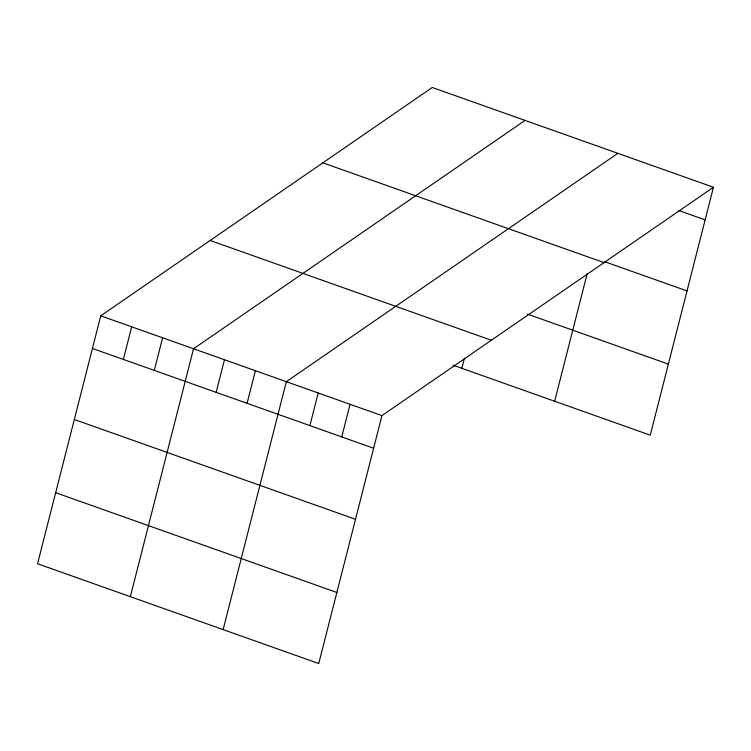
<?xml version="1.0" encoding="UTF-8"?>
<svg xmlns="http://www.w3.org/2000/svg" width="751" height="751" viewBox="0 0 751 751"><rect width="100%" height="100%" fill="white"/><g stroke="black" fill="none" stroke-linecap="round" stroke-linejoin="round"><path stroke-width="1.13" d="M100.747 315.833L37.55 563.748L318.743 663.527L381.94 415.613L713.45 187.252L432.257 87.473L100.747 315.833L381.94 415.613M123.361 359.419L131.678 326.807M154.293 370.403L162.601 337.781M130.345 596.669L193.533 348.755L525.052 120.404M216.157 392.351L224.465 359.729M247.088 403.325L255.396 370.712M223.141 629.601L286.328 381.686L617.848 153.335M309.881 425.61L318.199 392.989M341.752 436.922L350.069 404.301M461.856 368.319L464.447 358.171M554.651 401.25L587.179 273.636M713.45 187.252L650.253 435.167L453.022 365.183M678.763 210.515L705.133 219.874M604.611 261.677L687.024 290.919M322.855 162.836L604.048 262.615M527.465 314.125L668.371 364.122M210.139 240.47L491.332 340.25M92.429 348.445L373.623 448.225M74.321 419.499L355.514 519.279M55.658 492.694L336.852 592.473"/></g></svg>
